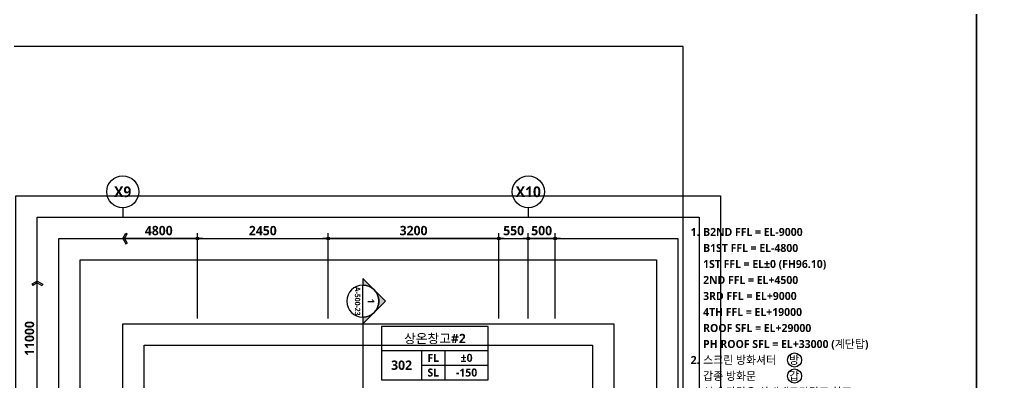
# Model space of a CAD drawing. Header units: millimetres. Extents: x -12482 to 126000, y 0 to 220200.
# Drawn here: x 24069 to 42500, y 111504 to 118300 of the extents above; entities that cross this region are included whole.
import ezdxf
from ezdxf.enums import TextEntityAlignment as Align

# ---------------------------------------------------------------- set-up
doc = ezdxf.new("R2010")
doc.units = ezdxf.units.MM
doc.header["$LTSCALE"] = 60
doc.linetypes.add('CEN', pattern=[62, 60, -1, 0, -1])
doc.layers.get('Defpoints').update_dxf_attribs({"color": 153})
for name, color, linetype in [('A-ANNO-GRA1', 7, 'Continuous'), ('A-ANNO-NOTE', 7, 'Continuous'), ('A-ANNO-TEXT1', 7, 'Continuous'), ('A-ANNO-TEXT2', 3, 'Continuous'), ('A-ANNO-TITL', 7, 'Continuous'), ('A-ST-AXIS-BUB', 7, 'Continuous'), ('A-ST-AXIS-DIM', 7, 'Continuous'), ('AA-MKXS', 3, 'Continuous'), ('AA-MKXX', 3, 'Continuous')]:
    doc.layers.add(name, color=color, linetype=linetype)
for name, color, linetype, plot in [('Defpoint', 161, 'Continuous', False), ('G(그리드1)', 185, 'Continuous', False), ('G(그리드2)', 235, 'Continuous', False)]:
    doc.layers.add(name, color=color, linetype=linetype, plot=plot)
doc.styles.add('2020음성 1차', font='NanumGothicBold.ttf')
doc.styles.add('SAMOO', font='romans.shx', dxfattribs={"bigfont": 'whgtxt.shx'})
doc.styles.add('SH_나눔', font='')
doc.styles.add('SH_대대리576', font='')
doc.styles.add('SH_진천_나눔', font='')
doc.styles.get('SH_나눔').set_extended_font_data('NanumGothic', bold=True)
doc.styles.get('SH_대대리576').set_extended_font_data('NanumGothic', bold=True)
doc.styles.get('SH_진천_나눔').set_extended_font_data('NanumGothic', bold=True)
doc.dimstyles.new('SHP 50', dxfattribs={"dimscale": 50, "dimtxt": 3.5, "dimasz": 1, "dimexe": 2, "dimexo": 2, "dimgap": 1, "dimtad": 1, "dimdec": 0, "dimzin": 0, "dimdsep": 46, "dimtxsty": 'SH_진천_나눔', "dimblk": 'DIMDOT', "dimcen": 0.09, "dimclrd": 256, "dimclre": 256, "dimclrt": 3, "dimadec": 0, "dimazin": 1, "dimtfac": 1, "dimtdec": 0, "dimtix": 1, "dimtmove": 2, "dimatfit": 0, "dimldrblk": 'DIMDOT', "dimfxl": 1, "dimtolj": 1, "dimtzin": 0, "dimlwd": -1, "dimlwe": -1, "dimarcsym": 0})

# ---------------------------------------------------------------- blocks, each defined once
blk = doc.blocks.new('DIMDOT')
at = {"color": 0}
blk.add_line((-2, 0), (2, 0), dxfattribs=at)
for radius in [0.5, 0.25]:
    blk.add_circle((0, 0), radius, dxfattribs=at)
blk = doc.blocks.new('*D17236')
at = {"layer": 'A-ST-AXIS-DIM'}
for p, q in [((29850, 112700), (29850, 114300)), ((33050, 112700), (33050, 114300)), ((33000, 114200), (29900, 114200))]:
    blk.add_line(p, q, dxfattribs=at)
at = {"layer": 'Defpoints', "color": 0}
for p in [(29850, 114200), (29850, 112600), (33050, 112600)]:
    blk.add_point(p, dxfattribs=at)
at = {"layer": 'A-ST-AXIS-DIM', "linetype": 'ByBlock', "xscale": 50, "yscale": 50, "zscale": 50, "rotation": 180}
blk.add_blockref('DIMDOT', (29850, 114200), dxfattribs=at)
at = {"layer": 'A-ST-AXIS-DIM', "linetype": 'ByBlock', "xscale": 50, "yscale": 50, "zscale": 50}
blk.add_blockref('DIMDOT', (33050, 114200), dxfattribs=at)
at = {"layer": 'A-ST-AXIS-DIM', "color": 3, "insert": (31450, 114347), "char_height": 175, "attachment_point": 5, "style": 'SH_진천_나눔'}
blk.add_mtext('\\A1;3200', dxfattribs=at)
blk = doc.blocks.new('*D17237')
at = {"layer": 'A-ST-AXIS-DIM'}
for p, q in [((33050, 112700), (33050, 114300)), ((33600, 112700), (33600, 114300)), ((33100, 114200), (33550, 114200))]:
    blk.add_line(p, q, dxfattribs=at)
at = {"layer": 'Defpoints', "color": 0}
for p in [(33600, 114200), (33050, 112600), (33600, 112600)]:
    blk.add_point(p, dxfattribs=at)
at = {"layer": 'A-ST-AXIS-DIM', "linetype": 'ByBlock', "xscale": 50, "yscale": 50, "zscale": 50, "rotation": 180}
blk.add_blockref('DIMDOT', (33050, 114200), dxfattribs=at)
at = {"layer": 'A-ST-AXIS-DIM', "linetype": 'ByBlock', "xscale": 50, "yscale": 50, "zscale": 50}
blk.add_blockref('DIMDOT', (33600, 114200), dxfattribs=at)
at = {"layer": 'A-ST-AXIS-DIM', "color": 3, "insert": (33325, 114346), "char_height": 175, "attachment_point": 5, "style": 'SH_진천_나눔'}
blk.add_mtext('\\A1;550', dxfattribs=at)
blk = doc.blocks.new('A-ST-AXIS-BUB-1')
at = {"layer": 'A-ST-AXIS-BUB'}
blk.add_line((0, 350), (0, 0), dxfattribs=at)
blk.add_circle((0, 950), 600, dxfattribs=at)
blk = doc.blocks.new('arrow1')
at = {"color": 0}
for p, q in [((0, 0), (0.286, 0.501)), ((0, 0), (0.286, -0.501)), ((0.165, 0), (0.41, 0.429)), ((0.165, 0), (0.41, -0.429)), ((0.286, 0.501), (0.41, 0.43)), ((0.286, -0.501), (0.41, -0.43))]:
    blk.add_line(p, q, dxfattribs=at)
blk = doc.blocks.new('*D17242')
at = {"layer": 'A-ST-AXIS-DIM'}
for p, q in [((27400, 112700), (27400, 114300)), ((29850, 112700), (29850, 114300)), ((27450, 114200), (29800, 114200))]:
    blk.add_line(p, q, dxfattribs=at)
at = {"layer": 'Defpoints', "color": 0}
for p in [(29850, 114200), (27400, 112600), (29850, 112600)]:
    blk.add_point(p, dxfattribs=at)
at = {"layer": 'A-ST-AXIS-DIM', "linetype": 'ByBlock', "xscale": 50, "yscale": 50, "zscale": 50, "rotation": 180}
blk.add_blockref('DIMDOT', (27400, 114200), dxfattribs=at)
at = {"layer": 'A-ST-AXIS-DIM', "linetype": 'ByBlock', "xscale": 50, "yscale": 50, "zscale": 50}
blk.add_blockref('DIMDOT', (29850, 114200), dxfattribs=at)
at = {"layer": 'A-ST-AXIS-DIM', "color": 3, "insert": (28625, 114346), "char_height": 175, "attachment_point": 5, "style": 'SH_진천_나눔'}
blk.add_mtext('\\A1;2450', dxfattribs=at)
blk = doc.blocks.new('G$C9D92D8A7')
at = {"layer": 'A-ANNO-GRA1'}
for p, q in [((0, 11), (40, 11)), ((15, 11), (15, 0)), ((23.75, 11), (23.75, 0)), ((15, 5.5), (40, 5.5))]:
    blk.add_line(p, q, dxfattribs=at)
blk.add_lwpolyline([(0, 20), (0, 0), (40, 0), (40, 20)], close=True, dxfattribs=at)
at = {"style": '2020음성 1차'}
for tag, height, p in [('실명', 3.5, (20, 15.5)), ('실번호', 3.5, (7.5, 5.5)), ('마감레벨', 3, (31.875, 8.25)), ('구조레벨', 3, (31.875, 2.75))]:
    blk.add_attdef(tag, text='', height=height, dxfattribs=at).set_placement(p, align=Align.MIDDLE_CENTER)
at = {"layer": 'A-ANNO-TEXT1', "style": 'SH_나눔'}
for s, p in [('FL', (19.375, 8.25)), ('SL', (19.375, 2.75))]:
    blk.add_text(s, height=3, dxfattribs=at).set_placement(p, align=Align.MIDDLE)
blk = doc.blocks.new('*D18396')
at = {"layer": 'A-ST-AXIS-DIM'}
for p, q in [((33600, 112700), (33600, 114300)), ((34100, 112700), (34100, 114300)), ((33550, 114200), (33500, 114200)), ((34100, 114200), (33600, 114200)), ((34150, 114200), (34200, 114200))]:
    blk.add_line(p, q, dxfattribs=at)
at = {"layer": 'Defpoints', "color": 0}
for p in [(33600, 114200), (33600, 112600), (34100, 112600)]:
    blk.add_point(p, dxfattribs=at)
at = {"layer": 'A-ST-AXIS-DIM', "linetype": 'ByBlock', "xscale": 50, "yscale": 50, "zscale": 50}
blk.add_blockref('DIMDOT', (33600, 114200), dxfattribs=at)
at = {"layer": 'A-ST-AXIS-DIM', "linetype": 'ByBlock', "xscale": 50, "yscale": 50, "zscale": 50, "rotation": 180}
blk.add_blockref('DIMDOT', (34100, 114200), dxfattribs=at)
at = {"layer": 'A-ST-AXIS-DIM', "color": 3, "insert": (33850, 114346), "char_height": 175, "attachment_point": 5, "style": 'SH_진천_나눔'}
blk.add_mtext('\\A1;500', dxfattribs=at)
blk = doc.blocks.new('*U15104')
at = {"layer": 'AA-MKXX'}
blk.add_hatch(color=256, dxfattribs=at).paths.add_polyline_path([(48373, 600), (48163, 0), (48373, 0)])
at = {"layer": 'AA-MKXX', "linetype": 'CEN', "ltscale": 300}
blk.add_line((900, 0), (48373, 0), dxfattribs=at)
at = {"layer": 'AA-MKXX'}
blk.add_lwpolyline([(48373, 0), (48373, 600), (48163, 0)], close=True, dxfattribs=at)
blk = doc.blocks.new('*U15083')
at = {"layer": 'AA-MKXS'}
blk.add_hatch(color=3, dxfattribs=at).paths.add_polyline_path([(0, 8.49), (-4.24, 4.24, -0.414214), (4.24, 4.24)])
h = blk.add_hatch(color=3, dxfattribs=at)
h.paths.add_polyline_path([(-8.49, 0), (-6, 0, -0.198912), (-4.24, 4.24)])
h.paths.add_polyline_path([(6, 0), (8.49, 0), (4.24, 4.24, -0.198912)])
at = {"layer": 'AA-MKXS', "color": 3, "linetype": 'Continuous', "ltscale": 5}
blk.add_line((-6, 0), (6, 0), dxfattribs=at)
at = {"layer": 'AA-MKXS', "color": 3}
for points in [[(4.24, 4.24, 0.414214), (-4.24, 4.24), (0, 8.49)], [(-4.24, 4.24, 0.198912), (-6, 0), (-8.49, 0)], [(8.49, 0), (6, 0, 0.198912), (4.24, 4.24)]]:
    blk.add_lwpolyline(points, format="xyb", close=True, dxfattribs=at)
at = {"layer": 'AA-MKXS', "color": 3, "linetype": 'Continuous', "ltscale": 5}
blk.add_circle((0, 0), 6, dxfattribs=at)
at = {"layer": 'AA-MKXS', "style": 'SAMOO', "width": 0.85}
blk.add_attdef('ViewNUM', text='', height=2.5, dxfattribs=at).set_placement((0, 1), align=Align.BOTTOM_CENTER)
blk.add_attdef('SheetNUM', text='', height=2.5, dxfattribs=at).set_placement((0, -1), align=Align.TOP_CENTER)
blk = doc.blocks.new('G$C3CD03619')
at = {"layer": 'A-ANNO-GRA1'}
for centre in [(11731, 11592), (11731, 9792)]:
    blk.add_circle(centre, 792, dxfattribs=at)
at = {"layer": 'A-ANNO-NOTE', "style": 'SH_대대리576'}
for s, p in [('방', (11108, 11142)), ('갑', (11108, 9342))]:
    blk.add_text(s, height=900, dxfattribs=at).set_placement(p)
at = {"layer": 'A-ANNO-TITL', "style": 'SH_대대리576'}
for s, p in [('1.', (547, 25992)), ('2.', (547, 11592)), ('3.', (547, 7992)), ('4.', (547, 6192)), ('5.', (547, -8208)), ('6.', (547, -13608))]:
    blk.add_text(s, height=900, dxfattribs=at).set_placement(p, align=Align.MIDDLE_CENTER)
for s, p in [('B2ND FFL = EL-9000', (1447, 25992)), ('B1ST FFL = EL-4800', (1447, 24192)), ('1ST FFL = EL%%p0 (FH96.10)', (1447, 22392)), ('2ND FFL = EL+4500', (1447, 20592)), ('3RD FFL = EL+9000', (1447, 18792)), ('4TH FFL = EL+19000', (1447, 16992)), ('ROOF SFL = EL+29000', (1447, 15192)), ('PH ROOF SFL = EL+33000 (계단탑)', (1447, 13392)), ('스크린 방화셔터', (1447, 11592)), ('갑종 방화문', (1447, 9792)), ('실내 마감은 실내재료마감표 참조.', (1447, 7992)), ('엘리베이터 시공 시 전문업체의 시공상세도', (1447, 6192)), ('를 작성하여 공사감독자의 승인을 득한 후', (1447, 4392)), ('시공할 것. (엘리베이터 설치를 위한 승강로', (1447, 2592)), ('내부의 구조물은 엘리베이터 공사분임.)', (1447, 792)), ('-ELEV 설치용 구조부재(후크 포함) 는 전문', (1447, -1008)), ('업체 선정 후 구조계산을 반영하여', (1447, -2808)), ('시공상세도를 작성(필요시 구조보강) 하고', (1447, -4608)), ('공사감독자의 승인을 득한 후 시공할 것.', (1447, -6408)), ('(특별)피난계단의 적용시 마감재료는 불연', (1447, -8208)), ('재료 인증제품(불연성능 시험성적서 확보)', (1447, -10008)), ('으로서 공사감독자의 승인을 득한 후', (1447, -11808)), ('화물용 승강기 및 수직반송기 는 업체선정후', (1447, -13608)), ('시공상세도를 작성(필요시 구조보강) 하고', (1447, -15408)), ('공사감독자의 승인을 득한 후 시공할 것.', (1447, -17208))]:
    blk.add_text(s, height=900, dxfattribs=at).set_placement(p, align=Align.MIDDLE_LEFT)

msp = doc.modelspace()

# ---------------------------------------------------------------- linework, layer by layer
at = {"layer": 'A-ST-AXIS-DIM'}
for p, q in [((27400, 112700), (27400, 114300)), ((27350, 114200), (26000, 114200)), ((24400, 111250), (24400, 113400))]:
    msp.add_line(p, q, dxfattribs=at)
at = {"layer": 'Defpoint'}
for points in [[(0, 118800), (42000, 118800), (42000, 89100), (0, 89100)], [(42000, 118800), (84000, 118800), (84000, 89100), (42000, 89100)], [(1000, 90100), (36500, 90100), (36500, 117800), (1000, 117800)]]:
    msp.add_lwpolyline(points, close=True, dxfattribs=at)
at = {"layer": 'G(그리드1)'}
for points in [[(37200, 93300), (24000, 93300), (24000, 115000), (37200, 115000)], [(36800, 94500), (24400, 94500), (24400, 114600), (36800, 114600)], [(36400, 94900), (24800, 94900), (24800, 114200), (36400, 114200)], [(36000, 95300), (25200, 95300), (25200, 113800), (36000, 113800)], [(35200, 96500), (26000, 96500), (26000, 112600), (35200, 112600)]]:
    msp.add_lwpolyline(points, close=True, dxfattribs=at)
at = {"layer": 'G(그리드2)'}
msp.add_lwpolyline([(34800, 96900), (26400, 96900), (26400, 112200), (34800, 112200)], close=True, dxfattribs=at)

# ---------------------------------------------------------------- block references
at = {"xscale": 0.1666666666666667, "yscale": 0.1666666666666667, "zscale": 0.1666666666666667}
msp.add_blockref('G$C3CD03619', (36633.7, 109989.8), dxfattribs=at)
ref = msp.add_blockref('*U15083', (30500, 113024.3), dxfattribs=dict(xscale=-50, yscale=50, zscale=50, rotation=269.9999999999997))
ref.add_attrib('SheetNUM', 'A-500-23', dxfattribs={"layer": 'AA-MKXS', "height": 100, "rotation": 270, "style": '2020음성 1차', "width": 0.8}).set_placement((30450, 113024.3), align=Align.TOP_CENTER)
ref.add_attrib('ViewNUM', '1', dxfattribs={"layer": 'AA-MKXS', "height": 125, "rotation": 270, "style": '2020음성 1차'}).set_placement((30550, 113024.3), align=Align.BOTTOM_CENTER)
at = {"xscale": 0.3333333333333333, "yscale": 0.3333333333333333, "zscale": 0.3333333333333333, "rotation": 270.0000000000003}
msp.add_blockref('*U15104', (30500, 113024.3), dxfattribs=at)
at = {"layer": 'A-ANNO-TEXT1'}
ref = msp.add_blockref('G$C9D92D8A7', (30850, 111550), dxfattribs=dict(at, xscale=50, yscale=50, zscale=50))
ref.add_attrib('실명', '상온창고#2', dxfattribs={"layer": 'A-ANNO-TEXT2', "height": 175, "style": '2020음성 1차'}).set_placement((31850, 112325, 240333.3), align=Align.MIDDLE_CENTER)
ref.add_attrib('실번호', '302', dxfattribs={"layer": 'A-ANNO-TEXT2', "height": 175, "style": '2020음성 1차'}).set_placement((31225, 111825, 240333.3), align=Align.MIDDLE_CENTER)
ref.add_attrib('마감레벨', '%%p0', dxfattribs={"height": 150, "style": '2020음성 1차'}).set_placement((32443.8, 111962.5, 240333.3), align=Align.MIDDLE_CENTER)
ref.add_attrib('구조레벨', '-150', dxfattribs={"height": 150, "style": '2020음성 1차'}).set_placement((32443.8, 111687.5, 240333.3), align=Align.MIDDLE_CENTER)
at = {"layer": 'A-ST-AXIS-BUB', "xscale": 0.5, "yscale": 0.5, "zscale": 0.5}
for p in [(26000, 114600), (33600, 114600)]:
    msp.add_blockref('A-ST-AXIS-BUB-1', p, dxfattribs=at)
at = {"layer": 'A-ST-AXIS-DIM', "yscale": 200, "zscale": 200}
for p, xscale, rotation in [((26000, 114200), -200, 179.9999999999859), ((24400, 113400), 200, 270.0000000000144)]:
    msp.add_blockref('arrow1', p, dxfattribs=dict(at, xscale=xscale, rotation=rotation))
at = {"layer": 'A-ST-AXIS-DIM', "xscale": 50, "yscale": 50, "zscale": 50}
msp.add_blockref('DIMDOT', (27400, 114200), dxfattribs=at)

# ---------------------------------------------------------------- texts
at = {"layer": 'A-ANNO-TEXT1', "style": 'SH_진천_나눔'}
for s, p in [('X9', (26000, 115075)), ('X10', (33600, 115075))]:
    msp.add_text(s, height=200, dxfattribs=at).set_placement(p, align=Align.MIDDLE_CENTER)
at = {"layer": 'A-ST-AXIS-DIM', "color": 3, "insert": (26675, 114346.6), "char_height": 175, "attachment_point": 5, "style": 'SH_진천_나눔'}
msp.add_mtext('\\A1;4800', dxfattribs=at)
at = {"layer": 'A-ST-AXIS-DIM', "color": 3, "insert": (24253.4, 112325), "char_height": 175, "attachment_point": 5, "rotation": 90, "style": 'SH_진천_나눔'}
msp.add_mtext('\\A1;11000', dxfattribs=at)

# ---------------------------------------------------------------- dimensions: what is measured, and where the dimension line sits
at = {"layer": 'A-ST-AXIS-DIM'}
for base, p1, p2, angle, picture, middle in [((29850, 114200), (27400, 112600), (29850, 112600), 0, '*D17242', (28625, 114346.4)), ((29850, 114200), (33050, 112600), (29850, 112600), 180, '*D17236', (31450, 114346.6)), ((33600, 114200), (33050, 112600), (33600, 112600), 0, '*D17237', (33325, 114346.2)), ((33600, 114200), (34100, 112600), (33600, 112600), 180, '*D18396', (33850, 114346.2))]:
    dim = msp.add_linear_dim(base=base, p1=p1, p2=p2, angle=angle, dimstyle='SHP 50', dxfattribs=at)
    dim.commit()
    dim.dimension.update_dxf_attribs({"geometry": picture, "text_midpoint": middle})

doc.saveas('drawing.dxf')
